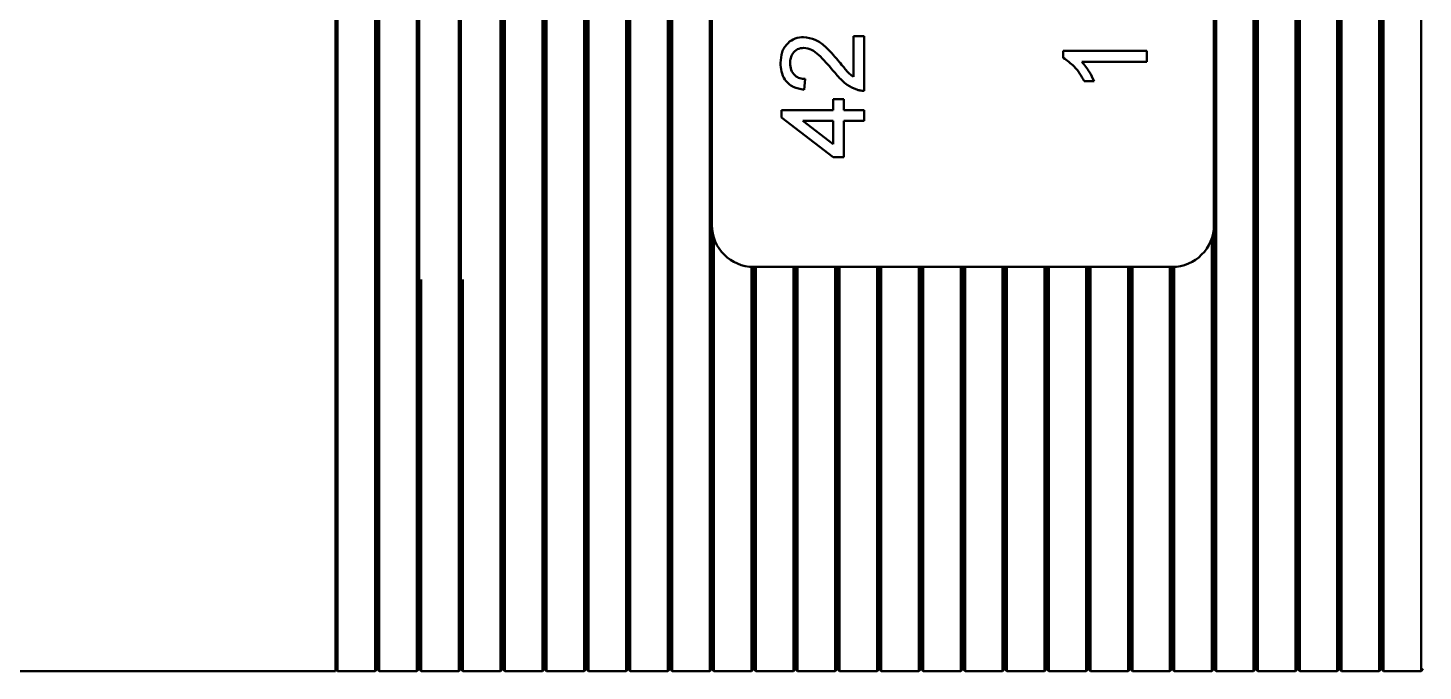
# Model space of a CAD drawing. Header units: millimetres. Extents: x 0 to 2215, y 0 to 863.
# Drawn here: x 1680.93 to 1697.6, y 672.33 to 680.01 of the extents above; entities that cross this region are included whole.
import ezdxf

# ---------------------------------------------------------------- set-up
doc = ezdxf.new("R2010")
doc.units = ezdxf.units.MM
doc.layers.add('粗实线层', color=7, linetype='Continuous', lineweight=50)

msp = doc.modelspace()

# ---------------------------------------------------------------- linework, layer by layer
at = {"layer": '粗实线层'}
for p, q in [((1684.6, 691.316), (1684.6, 674.489)), ((1684.625, 688.801), (1684.625, 677.004)), ((1685.075, 677.004), (1685.075, 688.801)), ((1685.1, 677.004), (1685.1, 688.801)), ((1685.125, 688.801), (1685.125, 677.004)), ((1685.575, 677.004), (1685.575, 688.801)), ((1685.6, 677.004), (1685.6, 688.801)), ((1686.075, 677.004), (1686.075, 688.801)), ((1686.1, 677.004), (1686.1, 688.801)), ((1686.575, 677.004), (1686.575, 688.801)), ((1686.6, 677.004), (1686.6, 688.801)), ((1686.625, 688.801), (1686.625, 677.004)), ((1687.075, 677.004), (1687.075, 688.801)), ((1687.1, 677.004), (1687.1, 688.801)), ((1687.125, 688.801), (1687.125, 677.004)), ((1687.575, 677.004), (1687.575, 688.801)), ((1687.6, 677.004), (1687.6, 688.801)), ((1687.625, 688.801), (1687.625, 677.004)), ((1688.075, 677.004), (1688.075, 688.801)), ((1688.1, 677.004), (1688.1, 688.801)), ((1688.125, 688.801), (1688.125, 677.004)), ((1688.575, 677.004), (1688.575, 688.801)), ((1688.6, 677.004), (1688.6, 688.801)), ((1688.625, 688.801), (1688.625, 677.004)), ((1689.075, 677.004), (1689.075, 688.801)), ((1695.125, 688.801), (1695.125, 677.004)), ((1695.575, 677.004), (1695.575, 688.801)), ((1695.6, 677.004), (1695.6, 688.801)), ((1695.625, 688.801), (1695.625, 677.004)), ((1696.075, 677.004), (1696.075, 688.801)), ((1696.1, 677.004), (1696.1, 688.801)), ((1696.125, 688.801), (1696.125, 677.004)), ((1696.575, 677.004), (1696.575, 688.801)), ((1696.6, 677.004), (1696.6, 688.801)), ((1696.625, 688.801), (1696.625, 677.004)), ((1697.075, 677.004), (1697.075, 688.801)), ((1697.1, 677.004), (1697.1, 688.801)), ((1697.125, 688.801), (1697.125, 677.004)), ((1697.575, 677.004), (1697.575, 688.801)), ((1689.1, 688.153), (1689.1, 677.653)), ((1695.1, 677.653), (1695.1, 688.153)), ((1690.791, 679.91), (1690.92, 679.91)), ((1690.791, 679.421), (1690.791, 679.91)), ((1690.92, 679.91), (1690.92, 679.256)), ((1693.299, 679.648), (1693.299, 679.731)), ((1693.299, 679.731), (1694.299, 679.731)), ((1694.299, 679.731), (1694.299, 679.602)), ((1694.299, 679.602), (1693.52, 679.602)), ((1690.215, 679.397), (1690.202, 679.269)), ((1693.667, 679.372), (1693.549, 679.372)), ((1689.933, 679.026), (1690.548, 679.026)), ((1689.933, 678.936), (1689.933, 679.026)), ((1690.548, 679.154), (1690.676, 679.154)), ((1690.548, 679.026), (1690.548, 679.154)), ((1690.676, 679.154), (1690.676, 679.026)), ((1690.676, 679.026), (1690.92, 679.026)), ((1690.92, 679.026), (1690.92, 678.897)), ((1690.548, 678.462), (1689.933, 678.936)), ((1690.188, 678.897), (1690.548, 678.62)), ((1690.548, 678.897), (1690.188, 678.897)), ((1690.548, 678.62), (1690.548, 678.897)), ((1690.676, 678.897), (1690.676, 678.462)), ((1690.92, 678.897), (1690.676, 678.897)), ((1690.676, 678.462), (1690.548, 678.462)), ((1689.1, 677.004), (1689.1, 677.653)), ((1695.1, 677.004), (1695.1, 677.653)), ((1689.125, 677.496), (1689.125, 677.004)), ((1695.075, 677.004), (1695.075, 677.496)), ((1689.575, 677.004), (1689.575, 677.153)), ((1689.6, 677.004), (1689.6, 677.153)), ((1689.6, 677.153), (1694.6, 677.153)), ((1689.625, 677.153), (1689.625, 677.004)), ((1690.075, 677.004), (1690.075, 677.153)), ((1690.1, 677.004), (1690.1, 677.153)), ((1690.125, 677.153), (1690.125, 677.004)), ((1690.575, 677.004), (1690.575, 677.153)), ((1690.6, 677.004), (1690.6, 677.153)), ((1690.625, 677.153), (1690.625, 677.004)), ((1691.075, 677.004), (1691.075, 677.153)), ((1691.1, 677.004), (1691.1, 677.153)), ((1691.125, 677.153), (1691.125, 677.004)), ((1691.575, 677.004), (1691.575, 677.153)), ((1691.6, 677.004), (1691.6, 677.153)), ((1691.625, 677.153), (1691.625, 677.004)), ((1692.075, 677.004), (1692.075, 677.153)), ((1692.1, 677.004), (1692.1, 677.153)), ((1692.125, 677.153), (1692.125, 677.004)), ((1692.575, 677.004), (1692.575, 677.153)), ((1692.6, 677.004), (1692.6, 677.153)), ((1692.625, 677.153), (1692.625, 677.004)), ((1693.075, 677.004), (1693.075, 677.153)), ((1693.1, 677.004), (1693.1, 677.153)), ((1693.125, 677.153), (1693.125, 677.004)), ((1693.575, 677.004), (1693.575, 677.153)), ((1693.6, 677.004), (1693.6, 677.153)), ((1693.625, 677.153), (1693.625, 677.004)), ((1694.075, 677.004), (1694.075, 677.153)), ((1694.1, 677.004), (1694.1, 677.153)), ((1694.125, 677.153), (1694.125, 677.004)), ((1694.575, 677.004), (1694.575, 677.153)), ((1694.6, 677.004), (1694.6, 677.153)), ((1694.625, 677.153), (1694.625, 677.004)), ((1684.625, 677.004), (1684.625, 675.529)), ((1685.075, 675.529), (1685.075, 677.004)), ((1685.1, 675.544), (1685.1, 677.004)), ((1685.125, 677.004), (1685.125, 675.529)), ((1685.575, 675.529), (1685.575, 677.004)), ((1685.6, 675.544), (1685.6, 677.004)), ((1685.625, 677.004), (1685.625, 675.529)), ((1686.075, 675.529), (1686.075, 677.004)), ((1686.1, 675.544), (1686.1, 677.004)), ((1686.125, 677.004), (1686.125, 675.529)), ((1686.575, 675.529), (1686.575, 677.004)), ((1686.6, 675.544), (1686.6, 677.004)), ((1686.625, 677.004), (1686.625, 675.529)), ((1687.075, 675.529), (1687.075, 677.004)), ((1687.1, 675.544), (1687.1, 677.004)), ((1687.125, 677.004), (1687.125, 675.529)), ((1687.575, 675.529), (1687.575, 677.004)), ((1687.6, 675.544), (1687.6, 677.004)), ((1687.625, 677.004), (1687.625, 675.529)), ((1688.075, 675.529), (1688.075, 677.004)), ((1688.1, 675.544), (1688.1, 677.004)), ((1688.125, 677.004), (1688.125, 675.529)), ((1688.575, 675.529), (1688.575, 677.004)), ((1688.6, 675.544), (1688.6, 677.004)), ((1688.625, 677.004), (1688.625, 675.529)), ((1689.075, 675.529), (1689.075, 677.004)), ((1689.1, 675.544), (1689.1, 677.004)), ((1689.125, 677.004), (1689.125, 675.529)), ((1689.575, 675.529), (1689.575, 677.004)), ((1689.6, 675.544), (1689.6, 677.004)), ((1689.625, 677.004), (1689.625, 675.529)), ((1690.075, 675.529), (1690.075, 677.004)), ((1690.1, 675.544), (1690.1, 677.004)), ((1690.125, 677.004), (1690.125, 675.529)), ((1690.575, 675.529), (1690.575, 677.004)), ((1690.6, 675.544), (1690.6, 677.004)), ((1690.625, 677.004), (1690.625, 675.529)), ((1691.075, 675.529), (1691.075, 677.004)), ((1691.1, 675.544), (1691.1, 677.004)), ((1691.125, 677.004), (1691.125, 675.529)), ((1691.575, 675.529), (1691.575, 677.004)), ((1691.6, 675.544), (1691.6, 677.004)), ((1691.625, 677.004), (1691.625, 675.529)), ((1692.075, 675.529), (1692.075, 677.004)), ((1692.1, 675.544), (1692.1, 677.004)), ((1692.125, 677.004), (1692.125, 675.529)), ((1692.575, 675.529), (1692.575, 677.004)), ((1692.6, 675.544), (1692.6, 677.004)), ((1692.625, 677.004), (1692.625, 675.529)), ((1693.075, 675.529), (1693.075, 677.004)), ((1693.1, 675.544), (1693.1, 677.004)), ((1693.125, 677.004), (1693.125, 675.529)), ((1693.575, 675.529), (1693.575, 677.004)), ((1693.6, 675.544), (1693.6, 677.004)), ((1693.625, 677.004), (1693.625, 675.529)), ((1694.075, 675.529), (1694.075, 677.004)), ((1694.1, 675.544), (1694.1, 677.004)), ((1694.125, 677.004), (1694.125, 675.529)), ((1694.575, 675.529), (1694.575, 677.004)), ((1694.6, 675.544), (1694.6, 677.004)), ((1694.625, 677.004), (1694.625, 675.529)), ((1695.075, 675.529), (1695.075, 677.004)), ((1695.1, 675.544), (1695.1, 677.004)), ((1695.125, 677.004), (1695.125, 675.529)), ((1695.575, 675.529), (1695.575, 677.004)), ((1695.6, 675.544), (1695.6, 677.004)), ((1695.625, 677.004), (1695.625, 675.529)), ((1696.075, 675.529), (1696.075, 677.004)), ((1696.1, 675.544), (1696.1, 677.004)), ((1696.125, 677.004), (1696.125, 675.529)), ((1696.575, 675.529), (1696.575, 677.004)), ((1696.6, 675.544), (1696.6, 677.004)), ((1696.625, 677.004), (1696.625, 675.529)), ((1697.075, 675.529), (1697.075, 677.004)), ((1697.1, 675.544), (1697.1, 677.004)), ((1697.125, 677.004), (1697.125, 675.529)), ((1697.575, 675.529), (1697.575, 677.004)), ((1684.625, 675.529), (1684.625, 672.809)), ((1685.075, 672.809), (1685.075, 675.529)), ((1685.1, 672.829), (1685.1, 675.544)), ((1685.125, 675.529), (1685.125, 672.809)), ((1685.575, 672.809), (1685.575, 675.529)), ((1685.6, 672.829), (1685.6, 675.544)), ((1685.625, 675.529), (1685.625, 672.809)), ((1686.075, 672.809), (1686.075, 675.529)), ((1686.1, 672.829), (1686.1, 675.544)), ((1686.125, 675.529), (1686.125, 672.809)), ((1686.575, 672.809), (1686.575, 675.529)), ((1686.6, 672.829), (1686.6, 675.544)), ((1686.625, 675.529), (1686.625, 672.809)), ((1687.075, 672.809), (1687.075, 675.529)), ((1687.1, 672.829), (1687.1, 675.544)), ((1687.125, 675.529), (1687.125, 672.809)), ((1687.575, 672.809), (1687.575, 675.529)), ((1687.6, 672.829), (1687.6, 675.544)), ((1687.625, 675.529), (1687.625, 672.809)), ((1688.075, 672.809), (1688.075, 675.529)), ((1688.1, 672.829), (1688.1, 675.544)), ((1688.125, 675.529), (1688.125, 672.809)), ((1688.575, 672.809), (1688.575, 675.529)), ((1688.6, 672.829), (1688.6, 675.544)), ((1688.625, 675.529), (1688.625, 672.809)), ((1689.075, 672.809), (1689.075, 675.529)), ((1689.1, 672.829), (1689.1, 675.544)), ((1689.125, 675.529), (1689.125, 672.809)), ((1689.575, 672.809), (1689.575, 675.529)), ((1689.6, 672.829), (1689.6, 675.544)), ((1689.625, 675.529), (1689.625, 672.809)), ((1690.075, 672.809), (1690.075, 675.529)), ((1690.1, 672.829), (1690.1, 675.544)), ((1690.125, 675.529), (1690.125, 672.809)), ((1690.575, 672.809), (1690.575, 675.529)), ((1690.6, 672.829), (1690.6, 675.544)), ((1690.625, 675.529), (1690.625, 672.809)), ((1691.075, 672.809), (1691.075, 675.529)), ((1691.1, 672.829), (1691.1, 675.544)), ((1691.125, 675.529), (1691.125, 672.809)), ((1691.575, 672.809), (1691.575, 675.529)), ((1691.6, 672.829), (1691.6, 675.544)), ((1691.625, 675.529), (1691.625, 672.809)), ((1692.075, 672.809), (1692.075, 675.529)), ((1692.1, 672.829), (1692.1, 675.544)), ((1692.125, 675.529), (1692.125, 672.809)), ((1692.575, 672.809), (1692.575, 675.529)), ((1692.6, 672.829), (1692.6, 675.544)), ((1692.625, 675.529), (1692.625, 672.809)), ((1693.075, 672.809), (1693.075, 675.529)), ((1693.1, 672.829), (1693.1, 675.544)), ((1693.125, 675.529), (1693.125, 672.809)), ((1693.575, 672.809), (1693.575, 675.529)), ((1693.6, 672.829), (1693.6, 675.544)), ((1693.625, 675.529), (1693.625, 672.809)), ((1694.075, 672.809), (1694.075, 675.529)), ((1694.1, 672.829), (1694.1, 675.544)), ((1694.125, 675.529), (1694.125, 672.809)), ((1694.575, 672.809), (1694.575, 675.529)), ((1694.6, 672.829), (1694.6, 675.544)), ((1694.625, 675.529), (1694.625, 672.809)), ((1695.075, 672.809), (1695.075, 675.529)), ((1695.1, 672.829), (1695.1, 675.544)), ((1695.125, 675.529), (1695.125, 672.809)), ((1695.575, 672.809), (1695.575, 675.529)), ((1695.6, 672.829), (1695.6, 675.544)), ((1695.625, 675.529), (1695.625, 672.809)), ((1696.075, 672.809), (1696.075, 675.529)), ((1696.1, 672.829), (1696.1, 675.544)), ((1696.125, 675.529), (1696.125, 672.809)), ((1696.575, 672.809), (1696.575, 675.529)), ((1696.6, 672.829), (1696.6, 675.544)), ((1696.625, 675.529), (1696.625, 672.809)), ((1697.075, 672.809), (1697.075, 675.529)), ((1697.1, 672.829), (1697.1, 675.544)), ((1697.125, 675.529), (1697.125, 672.809)), ((1697.575, 672.809), (1697.575, 675.529)), ((1684.6, 674.489), (1684.6, 674.313)), ((1684.6, 674.313), (1684.6, 672.401)), ((1684.625, 672.809), (1684.625, 672.328)), ((1685.075, 672.328), (1685.075, 672.809)), ((1685.1, 672.353), (1685.1, 672.829)), ((1685.125, 672.809), (1685.125, 672.328)), ((1685.575, 672.328), (1685.575, 672.809)), ((1685.6, 672.353), (1685.6, 672.829)), ((1685.625, 672.809), (1685.625, 672.328)), ((1686.075, 672.328), (1686.075, 672.809)), ((1686.1, 672.353), (1686.1, 672.829)), ((1686.125, 672.809), (1686.125, 672.328)), ((1686.575, 672.328), (1686.575, 672.809)), ((1686.6, 672.353), (1686.6, 672.829)), ((1686.625, 672.809), (1686.625, 672.328)), ((1687.075, 672.328), (1687.075, 672.809)), ((1687.1, 672.353), (1687.1, 672.829)), ((1687.125, 672.809), (1687.125, 672.328)), ((1687.575, 672.328), (1687.575, 672.809)), ((1687.6, 672.353), (1687.6, 672.829)), ((1687.625, 672.809), (1687.625, 672.328)), ((1688.075, 672.328), (1688.075, 672.809)), ((1688.1, 672.353), (1688.1, 672.829)), ((1688.125, 672.809), (1688.125, 672.328)), ((1688.575, 672.328), (1688.575, 672.809)), ((1688.6, 672.353), (1688.6, 672.829)), ((1688.625, 672.809), (1688.625, 672.328)), ((1689.075, 672.328), (1689.075, 672.809)), ((1689.1, 672.353), (1689.1, 672.829)), ((1689.125, 672.809), (1689.125, 672.328)), ((1689.575, 672.328), (1689.575, 672.809)), ((1689.6, 672.353), (1689.6, 672.829)), ((1689.625, 672.809), (1689.625, 672.328)), ((1690.075, 672.328), (1690.075, 672.809)), ((1690.1, 672.353), (1690.1, 672.829)), ((1690.125, 672.809), (1690.125, 672.328)), ((1690.575, 672.328), (1690.575, 672.809)), ((1690.6, 672.353), (1690.6, 672.829)), ((1690.625, 672.809), (1690.625, 672.328)), ((1691.075, 672.328), (1691.075, 672.809)), ((1691.1, 672.353), (1691.1, 672.829)), ((1691.125, 672.809), (1691.125, 672.328)), ((1691.575, 672.328), (1691.575, 672.809)), ((1691.6, 672.353), (1691.6, 672.829)), ((1691.625, 672.809), (1691.625, 672.328)), ((1692.075, 672.328), (1692.075, 672.809)), ((1692.1, 672.353), (1692.1, 672.829)), ((1692.125, 672.809), (1692.125, 672.328)), ((1692.575, 672.328), (1692.575, 672.809)), ((1692.6, 672.353), (1692.6, 672.829)), ((1692.625, 672.809), (1692.625, 672.328)), ((1693.075, 672.328), (1693.075, 672.809)), ((1693.1, 672.353), (1693.1, 672.829)), ((1693.125, 672.809), (1693.125, 672.328)), ((1693.575, 672.328), (1693.575, 672.809)), ((1693.6, 672.353), (1693.6, 672.829)), ((1693.625, 672.809), (1693.625, 672.328)), ((1694.075, 672.328), (1694.075, 672.809)), ((1694.1, 672.353), (1694.1, 672.829)), ((1694.125, 672.809), (1694.125, 672.328)), ((1694.575, 672.328), (1694.575, 672.809)), ((1694.6, 672.353), (1694.6, 672.829)), ((1694.625, 672.809), (1694.625, 672.328)), ((1695.075, 672.328), (1695.075, 672.809)), ((1695.1, 672.353), (1695.1, 672.829)), ((1695.125, 672.809), (1695.125, 672.328)), ((1695.575, 672.328), (1695.575, 672.809)), ((1695.6, 672.353), (1695.6, 672.829)), ((1695.625, 672.809), (1695.625, 672.328)), ((1696.075, 672.328), (1696.075, 672.809)), ((1696.1, 672.353), (1696.1, 672.829)), ((1696.125, 672.809), (1696.125, 672.328)), ((1696.575, 672.328), (1696.575, 672.809)), ((1696.6, 672.353), (1696.6, 672.829)), ((1696.625, 672.809), (1696.625, 672.328)), ((1697.075, 672.328), (1697.075, 672.809)), ((1697.1, 672.353), (1697.1, 672.829)), ((1697.125, 672.809), (1697.125, 672.328)), ((1697.575, 672.328), (1697.575, 672.809)), ((1684.6, 672.401), (1684.6, 672.328)), ((1684.625, 672.328), (1684.6, 672.353)), ((1685.1, 672.353), (1685.075, 672.328)), ((1685.125, 672.328), (1685.1, 672.353)), ((1685.6, 672.353), (1685.575, 672.328)), ((1685.625, 672.328), (1685.6, 672.353)), ((1686.1, 672.353), (1686.075, 672.328)), ((1686.125, 672.328), (1686.1, 672.353)), ((1686.6, 672.353), (1686.575, 672.328)), ((1686.625, 672.328), (1686.6, 672.353)), ((1687.1, 672.353), (1687.075, 672.328)), ((1687.125, 672.328), (1687.1, 672.353)), ((1687.6, 672.353), (1687.575, 672.328)), ((1687.625, 672.328), (1687.6, 672.353)), ((1688.1, 672.353), (1688.075, 672.328)), ((1688.125, 672.328), (1688.1, 672.353)), ((1688.6, 672.353), (1688.575, 672.328)), ((1688.625, 672.328), (1688.6, 672.353)), ((1689.1, 672.353), (1689.075, 672.328)), ((1689.125, 672.328), (1689.1, 672.353)), ((1689.6, 672.353), (1689.575, 672.328)), ((1689.625, 672.328), (1689.6, 672.353)), ((1690.1, 672.353), (1690.075, 672.328)), ((1690.125, 672.328), (1690.1, 672.353)), ((1690.6, 672.353), (1690.575, 672.328)), ((1690.625, 672.328), (1690.6, 672.353)), ((1691.1, 672.353), (1691.075, 672.328)), ((1691.125, 672.328), (1691.1, 672.353)), ((1691.6, 672.353), (1691.575, 672.328)), ((1691.625, 672.328), (1691.6, 672.353)), ((1692.1, 672.353), (1692.075, 672.328)), ((1692.125, 672.328), (1692.1, 672.353)), ((1692.6, 672.353), (1692.575, 672.328)), ((1692.625, 672.328), (1692.6, 672.353)), ((1693.1, 672.353), (1693.075, 672.328)), ((1693.125, 672.328), (1693.1, 672.353)), ((1693.6, 672.353), (1693.575, 672.328)), ((1693.625, 672.328), (1693.6, 672.353)), ((1694.1, 672.353), (1694.075, 672.328)), ((1694.125, 672.328), (1694.1, 672.353)), ((1694.6, 672.353), (1694.575, 672.328)), ((1694.625, 672.328), (1694.6, 672.353)), ((1695.1, 672.353), (1695.075, 672.328)), ((1695.125, 672.328), (1695.1, 672.353)), ((1695.6, 672.353), (1695.575, 672.328)), ((1695.625, 672.328), (1695.6, 672.353)), ((1696.1, 672.353), (1696.075, 672.328)), ((1696.125, 672.328), (1696.1, 672.353)), ((1696.6, 672.353), (1696.575, 672.328)), ((1696.625, 672.328), (1696.6, 672.353)), ((1697.1, 672.353), (1697.075, 672.328)), ((1697.125, 672.328), (1697.1, 672.353)), ((1697.6, 672.353), (1697.575, 672.328)), ((1684.6, 672.328), (1680.5, 672.328)), ((1684.625, 672.328), (1685.075, 672.328)), ((1685.125, 672.328), (1685.575, 672.328)), ((1685.625, 672.328), (1686.075, 672.328)), ((1686.125, 672.328), (1686.575, 672.328)), ((1686.625, 672.328), (1687.075, 672.328)), ((1687.125, 672.328), (1687.575, 672.328)), ((1687.625, 672.328), (1688.075, 672.328)), ((1688.125, 672.328), (1688.575, 672.328)), ((1688.625, 672.328), (1689.075, 672.328)), ((1689.125, 672.328), (1689.575, 672.328)), ((1689.625, 672.328), (1690.075, 672.328)), ((1690.125, 672.328), (1690.575, 672.328)), ((1690.625, 672.328), (1691.075, 672.328)), ((1691.125, 672.328), (1691.575, 672.328)), ((1691.625, 672.328), (1692.075, 672.328)), ((1692.125, 672.328), (1692.575, 672.328)), ((1692.625, 672.328), (1693.075, 672.328)), ((1693.125, 672.328), (1693.575, 672.328)), ((1693.625, 672.328), (1694.075, 672.328)), ((1694.125, 672.328), (1694.575, 672.328)), ((1694.625, 672.328), (1695.075, 672.328)), ((1695.125, 672.328), (1695.575, 672.328)), ((1695.625, 672.328), (1696.075, 672.328)), ((1696.125, 672.328), (1696.575, 672.328)), ((1696.625, 672.328), (1697.075, 672.328)), ((1697.125, 672.328), (1697.575, 672.328))]:
    msp.add_line(p, q, dxfattribs=at)
for centre, start, end in [((1689.6, 677.653), 180, 270), ((1694.6, 677.653), 270, 0)]:
    msp.add_arc(centre, 0.5, start, end, dxfattribs=at)
for points, knots in [([(1689.92, 679.59), (1689.923, 679.633), (1689.929, 679.72), (1689.998, 679.825), (1690.093, 679.888), (1690.162, 679.894), (1690.196, 679.897)], [0, 0, 0, 0, 0.280482, 0.559644, 0.779749, 1, 1, 1, 1]), ([(1690.196, 679.897), (1690.243, 679.891), (1690.339, 679.877), (1690.478, 679.77), (1690.557, 679.677), (1690.606, 679.62)], [0, 0, 0, 0, 0.278741, 0.558834, 1, 1, 1, 1]), ([(1690.197, 679.769), (1690.171, 679.766), (1690.12, 679.759), (1690.067, 679.707), (1690.039, 679.647), (1690.036, 679.607), (1690.035, 679.587)], [0, 0, 0, 0, 0.27908, 0.558612, 0.779043, 1, 1, 1, 1]), ([(1690.546, 679.5), (1690.491, 679.564), (1690.415, 679.653), (1690.296, 679.752), (1690.23, 679.763), (1690.197, 679.769)], [0, 0, 0, 0, 0.561313, 0.781386, 1, 1, 1, 1]), ([(1690.202, 679.269), (1690.157, 679.277), (1690.069, 679.291), (1689.971, 679.377), (1689.925, 679.485), (1689.922, 679.555), (1689.92, 679.59)], [0, 0, 0, 0, 0.280235, 0.558893, 0.779132, 1, 1, 1, 1]), ([(1690.035, 679.587), (1690.037, 679.559), (1690.041, 679.504), (1690.086, 679.438), (1690.15, 679.402), (1690.193, 679.399), (1690.215, 679.397)], [0, 0, 0, 0, 0.28041, 0.559489, 0.779375, 1, 1, 1, 1]), ([(1690.606, 679.62), (1690.626, 679.596), (1690.658, 679.557), (1690.704, 679.503), (1690.744, 679.457), (1690.776, 679.433), (1690.791, 679.421)], [0, 0, 0, 0, 0.340038, 0.560063, 0.78009, 1, 1, 1, 1]), ([(1693.549, 679.372), (1693.514, 679.434), (1693.451, 679.545), (1693.345, 679.617), (1693.299, 679.648)], [0, 0, 0, 0, 0.560427, 1, 1, 1, 1]), ([(1693.52, 679.602), (1693.553, 679.563), (1693.612, 679.492), (1693.65, 679.408), (1693.667, 679.372)], [0, 0, 0, 0, 0.559686, 1, 1, 1, 1]), ([(1690.831, 679.27), (1690.792, 679.287), (1690.728, 679.315), (1690.654, 679.378), (1690.597, 679.437), (1690.563, 679.479), (1690.546, 679.5)], [0, 0, 0, 0, 0.339411, 0.559525, 0.779752, 1, 1, 1, 1]), ([(1690.92, 679.256), (1690.903, 679.257), (1690.872, 679.257), (1690.843, 679.266), (1690.831, 679.27)], [0, 0, 0, 0, 0.559956, 1, 1, 1, 1])]:
    msp.add_open_spline(points, degree=3, knots=knots, dxfattribs=at)

doc.saveas('drawing.dxf')
